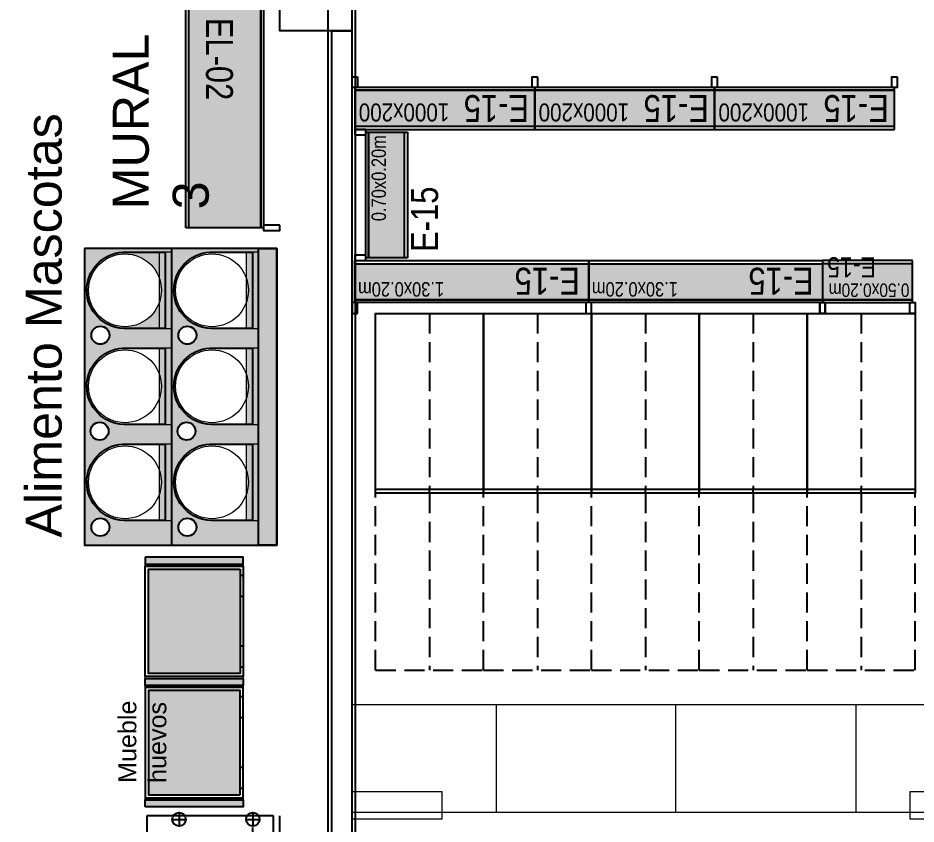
# Model space of a CAD drawing. Header units: millimetres. Extents: x 2698011 to 2856548, y 1019778 to 1210064.
# Drawn here: x 2808177 to 2813171, y 1133215 to 1137698 of the extents above; entities that cross this region are included whole.
import ezdxf
from ezdxf.enums import TextEntityAlignment as Align

# ---------------------------------------------------------------- set-up
doc = ezdxf.new("R2010")
doc.units = ezdxf.units.MM
for name, pattern in [('CONTINUA', [0]), ('P-OCULTA', [0.4, 0.28, -0.12]), ('TRATTEGGIATA', [0.75, 0.5, -0.25]), ('TRATTEGGIATA2', [0.375, 0.25, -0.125])]:
    doc.linetypes.add(name, pattern=pattern)
for name, color, linetype in [('.REVOQUE', 9, 'Continuous'), ('_ 04 (0.13)', 9, 'Continuous'), ('Arq. Pilares', 9, 'CONTINUA'), ('Bloques borde', 9, 'Continuous'), ('COSTAN-CAM-LATERALES', 5, 'Continuous'), ('Mampostería', 9, 'Continuous'), ('PLANTA GRIS', 9, 'Continuous'), ('TEXTO', 9, 'Continuous'), ('Y- TEXTOS', 9, 'Continuous'), ('y-MACOTAS', 9, 'Continuous'), ('ZZZZZZZZDESAGUE MAQUINA', 9, 'Continuous'), ('ZZZZZZZZDESAGUE PISO', 9, 'TRATTEGGIATA'), ('ZZZZZZZZGABINETE', 9, 'Continuous'), ('ZZZZZZZZPATAS', 9, 'Continuous'), ('ZZZZZZZZQUADRO_ELETTRICO', 9, 'Continuous'), ('ZZZZZZZZTESTI20', 9, 'Continuous'), ('¤ p-4-eq metalico', 9, 'Continuous')]:
    doc.layers.add(name, color=color, linetype=linetype)
for name, color, linetype, lineweight in [('_ 252', 9, 'Continuous', 5), ('_ 253', 9, 'Continuous', 0), ('_ textos', 9, 'Continuous', 5), ('P E11', 9, 'Continuous', 0), ('Y_ Frutas y Verduras', 9, 'Continuous', 5), ('Y_ PERFILES', 9, 'Continuous', 0)]:
    doc.layers.add(name, color=color, linetype=linetype, lineweight=lineweight)
doc.styles.add('arial', font='arial.ttf')
doc.styles.add('ARIAL NARROW', font='ARIALN.TTF')
doc.styles.get("Standard").update_dxf_attribs({"font": 'arial.ttf'})
doc.styles.add('TESTI15', font='romans.shx', dxfattribs={"width": 0.9, "height": 1.5})

# ---------------------------------------------------------------- blocks, each defined once
blk = doc.blocks.new('bl.cajonera')
at = {"layer": '¤ p-4-eq metalico', "color": 8, "linetype": 'P-OCULTA', "ltscale": 0.4}
for p, q in [((0.3000000000006366, -2.273736754432321e-13), (0.3000000000006366, -0.9800000000007003)), ((-4.547473508864641e-13, -1.984335161310355), (-4.547473508864641e-13, -1.000000000000455)), ((0.3000000000001819, -1.000000000000682), (0.3000000000001819, -1.984335161311947)), ((0.6000000000008185, -1.984335161312174), (0.6000000000008185, -1.000000000000455)), ((-4.547473508864641e-13, -1.984335161310355), (0.6000000000008185, -1.984335161312174))]:
    blk.add_line(p, q, dxfattribs=at)
at = {"layer": '¤ p-4-eq metalico'}
for p, q in [((0.6000000000008185, -0.9800000000004729), (0, -0.9800000000004729)), ((0.3000000000006366, -1.000000000000455), (0.3000000000006366, -0.9800000000004729))]:
    blk.add_line(p, q, dxfattribs=at)
blk.add_lwpolyline([(0.6000000000008185, -1.000000000000455), (0, -1.000000000000455), (0, 0), (0.6000000000008185, 0)], close=True, dxfattribs=at)
blk = doc.blocks.new('MM1300x200-60 m')
blk.add_hatch(color=256).paths.add_polyline_path([(1315, 274.8283509470348), (15.00000000000004, 274.8283509470348), (14.99999999999989, 74.82835094703475), (1315, 74.82835094703478)])
at = {"layer": 'Bloques borde'}
for p, q in [((1315, 293), (14.99999999999989, 293)), ((15.00000000000011, 293), (15, 74.82835094703478)), ((1315, 274.8283509470348), (15.00000000000011, 274.8283509470348)), ((1315, 74.82835094703478), (1315, 293)), ((15, 74.82835094703478), (1315, 74.82835094703478))]:
    blk.add_line(p, q, dxfattribs=at)
for points in [[(0, 0), (0, 60), (30, 60), (30, 0)], [(15, 74.82835094703478), (15, 60), (1315, 60), (1315, 74.82835094703478)], [(1300, 0), (1300, 60), (1330, 60), (1330, 0)]]:
    blk.add_lwpolyline(points, close=True, dxfattribs=at)
at = {"layer": '_ textos', "style": 'ARIAL NARROW'}
blk.add_attdef('S-01', (63.96304760031671, 105.2285114294418), '', height=150, dxfattribs=at)
blk.add_attdef('1.30X0.20M', text='', height=80, dxfattribs=at).set_placement((1297.615773514954, 134.4631834512394), align=Align.MIDDLE_RIGHT)
blk = doc.blocks.new('MM500x200-60')
blk.add_hatch(color=256).paths.add_polyline_path([(515, 274.828350947033), (15, 274.8283509470348), (15, 74.82835094703483), (515, 74.82835094703299)])
at = {"layer": 'Bloques borde'}
for p, q in [((15, 293), (15, 74.82835094703478)), ((515, 292.9999999999982), (15, 293)), ((515, 274.828350947033), (15, 274.8283509470348)), ((515, 74.82835094703296), (515, 292.9999999999982)), ((15, 74.82835094703478), (515, 74.82835094703296))]:
    blk.add_line(p, q, dxfattribs=at)
for points in [[(0, 0), (0, 60), (30, 60), (30, -1.818989403545856e-12)], [(15, 74.82835094703478), (15, 60), (515, 59.99999999999818), (515, 74.82835094703296)], [(500, -1.818989403545856e-12), (500, 59.99999999999818), (530, 59.99999999999818), (530, -1.818989403545856e-12)]]:
    blk.add_lwpolyline(points, close=True, dxfattribs=at)
at = {"layer": '_ textos', "style": 'ARIAL NARROW'}
for tag, height, p in [('S-01', 112.5, (176.484939875251, 255.7796902065799)), ('0.50X0.20M', 75, (273.9676049980491, 128.5257100105398))]:
    blk.add_attdef(tag, text='', height=height, dxfattribs=at).set_placement(p, align=Align.MIDDLE_CENTER)
blk = doc.blocks.new('MM1000x200-60')
blk.add_hatch(color=256).paths.add_polyline_path([(1015.000000267901, 274.8283510586771), (15.0000000030559, 274.8283510586771), (15.0000000030559, 74.82835096991039), (1015.000000267901, 74.82835096991039)])
at = {"layer": 'Bloques borde'}
for p, q in [((1015.000000267901, 293.0000001138251), (15.0000000030559, 293.0000001138251)), ((15.0000000030559, 293.0000001138251), (15.0000000030559, 74.82835096991039)), ((1015.000000267901, 274.8283510586771), (15.0000000030559, 274.8283510586771)), ((1015.000000267901, 74.82835096991039), (1015.000000267901, 293.0000001138251)), ((15.0000000030559, 74.82835096991039), (1015.000000267901, 74.82835096991039))]:
    blk.add_line(p, q, dxfattribs=at)
for points in [[(0, 0), (0, 60.00000001833541), (30.0000000061118, 60.00000001833541), (30.0000000061118, 0)], [(15.0000000030559, 74.82835096991039), (15.0000000030559, 60.00000001833541), (1015.000000267901, 60.00000001833541), (1015.000000267901, 74.82835096991039)], [(1000.000000264845, 0), (1000.000000264845, 60.00000001833541), (1030.000000270957, 60.00000001833541), (1030.000000270957, 0)]]:
    blk.add_lwpolyline(points, close=True, dxfattribs=at)
at = {"layer": 'Y- TEXTOS', "style": 'ARIAL NARROW'}
blk.add_attdef('S-01', (75, 329.8824511931389), '', height=150, dxfattribs=at)
blk.add_attdef('1000X200', text='', height=100, dxfattribs=at).set_placement((1000.000000267901, 94.82835096991039), align=Align.RIGHT)
blk = doc.blocks.new('MM700x200-60 m')
blk.add_hatch(color=256).paths.add_polyline_path([(715, 274.828350947033), (15, 274.8283509470348), (15, 74.82835094703483), (715, 74.82835094703302)])
at = {"layer": 'Bloques borde'}
for p, q in [((15, 293), (15, 74.82835094703478)), ((715, 292.9999999999982), (15, 293)), ((715, 274.828350947033), (15, 274.8283509470348)), ((715, 74.82835094703296), (715, 292.9999999999982)), ((15, 74.82835094703478), (715, 74.82835094703296))]:
    blk.add_line(p, q, dxfattribs=at)
for points in [[(0, 0), (0, 60), (30, 60), (30, -1.818989403545856e-12)], [(15, 74.82835094703478), (15, 60), (715, 59.99999999999818), (715, 74.82835094703296)], [(700, -1.818989403545856e-12), (700, 59.99999999999818), (730, 59.99999999999818), (730, -1.818989403545856e-12)]]:
    blk.add_lwpolyline(points, close=True, dxfattribs=at)
at = {"layer": '_ textos', "style": 'ARIAL NARROW'}
blk.add_attdef('S-01', text='', height=150, dxfattribs=at).set_placement((230.3132531670013, 387.4121029194097), align=Align.MIDDLE_CENTER)
blk.add_attdef('0.70X0.20M', text='', height=80, dxfattribs=at).set_placement((698.4689628433617, 133.5948727138841), align=Align.MIDDLE_RIGHT)
blk = doc.blocks.new('ZZLI_TL1_C_375')
at = {"layer": 'ZZZZZZZZDESAGUE MAQUINA'}
for p, q in [((115, -540), (115, -640)), ((3635, -540), (3635, -640)), ((165, -590), (65, -590)), ((3585, -590), (3685, -590))]:
    blk.add_line(p, q, dxfattribs=at)
at = {"layer": 'ZZZZZZZZDESAGUE PISO'}
for p, q in [((1874.999999999825, -600), (1874.999999999825, -700)), ((1924.999999999825, -650), (1824.999999999825, -650))]:
    blk.add_line(p, q, dxfattribs=at)
at = {"layer": 'ZZZZZZZZGABINETE'}
for p, q in [((3750, 0), (0, 0)), ((0, -705.0000000000583), (0, 0)), ((3750, -705.0000000000583), (3750, 0)), ((0, -705.0000000000583), (3750, -705.0000000000583))]:
    blk.add_line(p, q, dxfattribs=at)
at = {"layer": 'ZZZZZZZZGABINETE', "linetype": 'ByBlock'}
blk.add_line((5.82077e-11, -740.0000000001163), (3750, -740.0000000000583), dxfattribs=at)
at = {"layer": 'ZZZZZZZZPATAS'}
for p, q in [((20, -142.3547046103049), (20, -217.6452953898115)), ((1270, -142.3547046103049), (1270, -217.6452953898115)), ((2520, -142.3547046102467), (2520, -217.6452953897533)), ((3730, -142.3547046103049), (3730, -217.6452953898115)), ((-17.6452953897533, -180.0000000000581), (57.64529538975329, -180.0000000000581)), ((1232.354704610246, -180.0000000000581), (1307.645295389753, -180.0000000000581)), ((2482.354704610247, -180), (2557.645295389753, -180)), ((3767.645295389753, -180.0000000000581), (3692.354704610247, -180.0000000000581)), ((-17.6452953897533, -590), (57.64529538975329, -590)), ((20, -552.3547046102467), (20, -627.6452953897533)), ((1232.354704610246, -590), (1307.645295389753, -590)), ((1270, -552.3547046102467), (1270, -627.6452953897533)), ((2482.354704610247, -589.9999999999418), (2557.645295389753, -589.9999999999418)), ((2520, -552.3547046101883), (2520, -627.6452953896948)), ((3767.645295389753, -590), (3692.354704610247, -590)), ((3730, -552.3547046102467), (3730, -627.6452953897533))]:
    blk.add_line(p, q, dxfattribs=at)
for centre in [(20, -180.0000000000581), (1270, -180.0000000000581), (2520, -180), (3730, -180.0000000000581), (20, -590), (1270, -590), (2520, -589.9999999999418), (3730, -590)]:
    blk.add_circle(centre, 37.6452953897533, dxfattribs=at)
at = {"layer": 'ZZZZZZZZQUADRO_ELETTRICO', "linetype": 'TRATTEGGIATA2'}
for p, q in [((3200, -299.9999999999418), (3630, -299.9999999999418)), ((3200, -299.9999999999418), (3630, -469.9999999999418)), ((3630, -299.9999999999418), (3200, -470.0000000001746)), ((3200, -299.9999999999418), (3200, -470.0000000001746)), ((3630, -469.9999999999418), (3630, -299.9999999999418)), ((3200, -470.0000000001746), (3630, -469.9999999999418))]:
    blk.add_line(p, q, dxfattribs=at)
at = {"layer": 'ZZZZZZZZTESTI20', "style": 'TESTI15', "width": 0.9}
blk.add_text('COMPACT 3750', height=157.0967883053427, dxfattribs=at).set_placement((1843.281442672014, -178.646652578318), align=Align.MIDDLE)
blk = doc.blocks.new('granel 6 tachos')
h = blk.add_hatch(color=256)
h.dxf.hatch_style = 1
h.paths.add_polyline_path([(1226.24533472894, 1584.517598239407, -1), (1226.14533472894, 1584.517598239407, -1)], flags=0)
h.paths.add_polyline_path([(1225.711446075674, 1584.522500059532, -1), (1225.611446075674, 1584.522500059532, -1)], flags=0)
h.paths.add_polyline_path([(1226.15810479607, 1584.434709556506), (1226.15810479607, 1584.364709556506), (1226.158089963527, 1584.168564007818, -0.9535795296984496), (1225.733119274871, 1584.163632470995), (1225.733119274871, 1584.399679839808), (1225.733119274871, 1584.434679839808)], flags=0)
h.paths.add_polyline_path([(1226.148104442328, 1584.17522529087, -1), (1225.743104442327, 1584.17522529087, -1)], flags=0)
h.paths.add_polyline_path([(1226.267007928137, 1584.434679839808), (1226.691993449336, 1584.434709556506), (1226.691993449336, 1584.364709556506), (1226.691978616792, 1584.168564007818, -0.9535795296984496), (1226.267007928137, 1584.163632470995), (1226.267007928137, 1584.399679839808)], flags=0)
h.paths.add_polyline_path([(1225.624216142805, 1584.434709556506), (1225.624216142805, 1584.364709556506), (1225.624201310261, 1584.168564007818, -0.9535795296984512), (1225.199230621605, 1584.163632470995), (1225.199230621605, 1584.399679839808), (1225.199230621605, 1584.434679839808)], flags=0)
h.paths.add_polyline_path([(1226.681993095593, 1584.17522529087, -1), (1226.276993095593, 1584.17522529087, -1)], flags=0)
h.paths.add_polyline_path([(1225.614215789062, 1584.17522529087, -1), (1225.209215789062, 1584.17522529087, -1)], flags=0)
h.paths.add_polyline_path([(1226.779223382205, 1584.522500059532, -1), (1226.679223382205, 1584.522500059532, -1)], flags=0)
h.paths.add_polyline_path([(1226.24533472894, 1584.034065019602, -1), (1226.14533472894, 1584.034065019602, -1)], flags=0)
h.paths.add_polyline_path([(1225.711446075674, 1584.038966839727, -1), (1225.611446075674, 1584.038966839727, -1)], flags=0)
h.paths.add_polyline_path([(1226.779223382205, 1584.038966839727, -1), (1226.679223382205, 1584.038966839727, -1)], flags=0)
h.paths.add_polyline_path([(1225.733119274871, 1584.883679839808), (1225.733119274871, 1584.918694698157), (1225.624216142805, 1584.918694698157), (1225.624216142805, 1584.848709556506), (1225.624201310261, 1584.652564007818, -0.9535795296982988), (1225.199230621605, 1584.647632470995), (1225.199230621605, 1584.883679839808), (1225.199230621605, 1584.918694698157), (1225.179223382205, 1584.918694698157), (1225.179223382205, 1583.950694698157), (1226.829223382205, 1583.950694698157), (1226.829223382205, 1584.918694698157), (1226.691993449336, 1584.918694698157), (1226.691993449336, 1584.848709556506), (1226.691978616792, 1584.652564007818, -0.9535795296982972), (1226.267007928137, 1584.647632470995), (1226.267007928137, 1584.883679839808), (1226.267007928137, 1584.918694698157), (1226.15810479607, 1584.918694698157), (1226.15810479607, 1584.848709556506), (1226.158089963527, 1584.652564007818, -0.9535795296982988), (1225.733119274871, 1584.647632470995)], flags=16)
h.paths.add_polyline_path([(1226.829223382205, 1584.434694698157), (1226.691993449336, 1584.434694698157), (1226.691993449336, 1584.364709556506), (1226.691978616792, 1584.168564007818, -0.9535795296982972), (1226.267007928137, 1584.163632470995), (1226.267007928137, 1584.399679839808), (1226.267007928137, 1584.434694698157), (1226.15810479607, 1584.434694698157), (1226.15810479607, 1584.364709556506), (1226.158089963527, 1584.168564007818, -0.9535795296982988), (1225.733119274871, 1584.163632470995), (1225.733119274871, 1584.399679839808), (1225.733119274871, 1584.434694698157), (1225.624216142805, 1584.434694698157), (1225.624216142805, 1584.364709556506), (1225.624201310261, 1584.168564007818, -0.9535795296982988), (1225.199230621605, 1584.163632470995), (1225.199230621605, 1584.399679839808), (1225.199230621605, 1584.434694698157), (1225.179223382205, 1584.434694698157), (1225.179223382205, 1583.950694698157), (1226.829223382205, 1583.950694698157)], flags=0)
edge = h.paths.add_edge_path()
edge.add_line((1225.340235107079, 1584.848689699409), (1225.483169974119, 1584.84869969399))
edge.add_arc((1225.411715789062, 1584.659225290869), 0.2025000000001, 69.33764379789082, 110.6703689050679)
edge = h.paths.add_edge_path()
edge.add_line((1225.624216142805, 1584.918709556506), (1225.624216142805, 1584.848709556506))
edge.add_line((1225.624216142805, 1584.848709556506), (1225.624201310261, 1584.652564007818))
edge.add_arc((1225.411598717783, 1584.660201991873), 0.212739749762527, 183.3872380355429, 357.94247044465334, ccw=False)
edge.add_line((1225.199230621605, 1584.647632470995), (1225.199230621605, 1584.918679839808))
edge.add_line((1225.199230621605, 1584.918679839808), (1225.624216142805, 1584.918709556506))
edge = h.paths.add_edge_path()
edge.add_arc((1225.411715789062, 1584.659225290869), 0.2025, 110.6703689050452, 429.3376437978266)
edge.add_line((1225.483169974119, 1584.84869969399), (1225.340235107079, 1584.848689699409))
edge = h.paths.add_edge_path()
edge.add_arc((1225.411715789062, 1584.659225290869), 0.2025, 110.6703689050452, 429.3376437978266)
edge.add_line((1225.483169974119, 1584.84869969399), (1225.340235107079, 1584.848689699409))
edge = h.paths.add_edge_path()
edge.add_arc((1225.945604442328, 1584.659225290869), 0.2024999999999864, 110.6703689050679, 429.3376437978307)
edge.add_line((1226.017058627384, 1584.84869969399), (1225.874123760344, 1584.848689699409))
edge = h.paths.add_edge_path()
edge.add_line((1225.874123760344, 1584.848689699409), (1226.017058627384, 1584.84869969399))
edge.add_arc((1225.945604442328, 1584.659225290869), 0.2025000000001, 69.33764379789082, 110.6703689050679)
edge = h.paths.add_edge_path()
edge.add_line((1226.15810479607, 1584.918709556506), (1226.15810479607, 1584.848709556506))
edge.add_line((1226.15810479607, 1584.848709556506), (1226.158089963527, 1584.652564007818))
edge.add_arc((1225.945487371048, 1584.660201991873), 0.212739749762527, 183.3872380355429, 357.94247044465334, ccw=False)
edge.add_line((1225.733119274871, 1584.647632470995), (1225.733119274871, 1584.918679839808))
edge.add_line((1225.733119274871, 1584.918679839808), (1226.15810479607, 1584.918709556506))
edge = h.paths.add_edge_path()
edge.add_arc((1225.945604442328, 1584.659225290869), 0.2024999999999864, 110.6703689050679, 429.3376437978307)
edge.add_line((1226.017058627384, 1584.84869969399), (1225.874123760344, 1584.848689699409))
h.paths.add_polyline_path([(1226.829223382205, 1585.020694698157), (1225.179223382205, 1585.020694698157), (1225.179223382205, 1583.950694698157), (1226.829223382205, 1583.950694698157)])
edge = h.paths.add_edge_path()
edge.add_arc((1226.479493095593, 1584.659225290869), 0.2025, 110.6703689050077, 429.3376437978307)
edge.add_line((1226.55094728065, 1584.84869969399), (1226.40801241361, 1584.848689699409))
edge = h.paths.add_edge_path()
edge.add_line((1226.40801241361, 1584.848689699409), (1226.55094728065, 1584.84869969399))
edge.add_arc((1226.479493095593, 1584.659225290869), 0.2025000000001, 69.33764379789082, 110.6703689050679)
edge = h.paths.add_edge_path()
edge.add_line((1226.267007928137, 1584.918679839808), (1226.691993449336, 1584.918709556506))
edge.add_line((1226.691993449336, 1584.918709556506), (1226.691993449336, 1584.848709556506))
edge.add_line((1226.691993449336, 1584.848709556506), (1226.691978616792, 1584.652564007818))
edge.add_arc((1226.479376024314, 1584.660201991872), 0.212739749762527, 183.3872380355429, 357.94247044465334, ccw=False)
edge.add_line((1226.267007928137, 1584.647632470995), (1226.267007928137, 1584.918679839808))
edge = h.paths.add_edge_path()
edge.add_arc((1226.479493095593, 1584.659225290869), 0.2025, 110.6703689050077, 429.3376437978307)
edge.add_line((1226.55094728065, 1584.84869969399), (1226.40801241361, 1584.848689699409))
h = blk.add_hatch(color=256)
h.dxf.hatch_style = 1
h.paths.add_polyline_path([(1226.267007928137, 1584.399679839808), (1226.267007928137, 1584.434694698157), (1226.15810479607, 1584.434694698157), (1226.15810479607, 1584.364709556506), (1226.158089963527, 1584.168564007818, -0.9535795296984496), (1225.733119274871, 1584.163632470995), (1225.733119274871, 1584.399679839808), (1225.733119274871, 1584.434694698157), (1225.624216142805, 1584.434694698157), (1225.624216142805, 1584.364709556506), (1225.624201310261, 1584.168564007818, -0.9535795296984512), (1225.199230621605, 1584.163632470995), (1225.199230621605, 1584.399679839808), (1225.199230621605, 1584.434694698157), (1225.179223382205, 1584.434694698157), (1225.179223382205, 1583.950694698157), (1226.829223382205, 1583.950694698157), (1226.829223382205, 1584.434694698157), (1226.691993449336, 1584.434694698157), (1226.691993449336, 1584.364709556506), (1226.691978616792, 1584.168564007818, -0.9535795296984496), (1226.267007928137, 1584.163632470995)], flags=16)
h.paths.add_polyline_path([(1226.24533472894, 1584.034065019602, -1), (1226.14533472894, 1584.034065019602, -1)], flags=0)
h.paths.add_polyline_path([(1225.711446075674, 1584.038966839727, -1), (1225.611446075674, 1584.038966839727, -1)], flags=0)
h.paths.add_polyline_path([(1226.779223382205, 1584.038966839727, -1), (1226.679223382205, 1584.038966839727, -1)], flags=0)
h.paths.add_polyline_path([(1225.711446075674, 1584.522500059532, -1), (1225.611446075674, 1584.522500059532, -1)], flags=16)
h.paths.add_polyline_path([(1225.614215789062, 1584.17522529087, -1), (1225.209215789062, 1584.17522529087, -1)], flags=16)
h.paths.add_polyline_path([(1226.24533472894, 1584.517598239407, -1), (1226.14533472894, 1584.517598239407, -1)], flags=16)
h.paths.add_polyline_path([(1226.779223382205, 1584.522500059532, -1), (1226.679223382205, 1584.522500059532, -1)], flags=16)
edge = h.paths.add_edge_path()
edge.add_line((1226.40801241361, 1584.364689699409), (1226.55094728065, 1584.36469969399))
edge.add_arc((1226.479493095593, 1584.17522529087), 0.2025000000001, 69.33764379789082, 110.6703689050679)
edge = h.paths.add_edge_path()
edge.add_line((1226.267007928137, 1584.434679839808), (1226.691993449336, 1584.434709556506))
edge.add_line((1226.691993449336, 1584.434709556506), (1226.691993449336, 1584.364709556506))
edge.add_line((1226.691993449336, 1584.364709556506), (1226.691978616792, 1584.168564007818))
edge.add_arc((1226.479376024314, 1584.176201991873), 0.212739749762527, 183.3872380355429, 357.94247044465334, ccw=False)
edge.add_line((1226.267007928137, 1584.163632470995), (1226.267007928137, 1584.434679839808))
edge = h.paths.add_edge_path()
edge.add_arc((1226.479493095593, 1584.175225290869), 0.2025, 110.6703689049851, 429.3376437978533)
edge.add_line((1226.55094728065, 1584.36469969399), (1226.40801241361, 1584.364689699409))
edge = h.paths.add_edge_path()
edge.add_arc((1226.479493095593, 1584.175225290869), 0.2025, 110.6703689049851, 429.3376437978533)
edge.add_line((1226.55094728065, 1584.36469969399), (1226.40801241361, 1584.364689699409))
edge = h.paths.add_edge_path()
edge.add_line((1225.733119274871, 1584.647632470995), (1225.733119274871, 1584.918694698157))
edge.add_line((1225.733119274871, 1584.918694698157), (1225.624216142805, 1584.918694698157))
edge.add_line((1225.624216142805, 1584.918694698157), (1225.624216142805, 1584.848709556506))
edge.add_line((1225.624216142805, 1584.848709556506), (1225.624201310261, 1584.652564007818))
edge.add_arc((1225.411598717783, 1584.660201991873), 0.2127397497625286, 183.3872380355429, 357.94247044465334, ccw=False)
edge.add_line((1225.199230621605, 1584.647632470995), (1225.199230621605, 1584.918694698157))
edge.add_line((1225.199230621605, 1584.918694698157), (1225.179223382205, 1584.918694698157))
edge.add_line((1225.179223382205, 1584.918694698157), (1225.179223382205, 1583.950694698157))
edge.add_line((1225.179223382205, 1583.950694698157), (1226.829223382205, 1583.950694698157))
edge.add_line((1226.829223382205, 1583.950694698157), (1226.829223382205, 1584.918694698157))
edge.add_line((1226.829223382205, 1584.918694698157), (1226.691993449336, 1584.918694698157))
edge.add_line((1226.691993449336, 1584.918694698157), (1226.691993449336, 1584.848709556506))
edge.add_line((1226.691993449336, 1584.848709556506), (1226.691978616792, 1584.652564007818))
edge.add_arc((1226.479376024314, 1584.660201991872), 0.2127397497625286, 183.3872380355429, 357.94247044465334, ccw=False)
edge.add_line((1226.267007928137, 1584.647632470995), (1226.267007928137, 1584.918694698157))
edge.add_line((1226.267007928137, 1584.918694698157), (1226.15810479607, 1584.918694698157))
edge.add_line((1226.15810479607, 1584.918694698157), (1226.15810479607, 1584.848709556506))
edge.add_line((1226.15810479607, 1584.848709556506), (1226.158089963527, 1584.652564007818))
edge.add_arc((1225.945487371048, 1584.660201991873), 0.2127397497625286, 183.3872380355429, 357.94247044465334, ccw=False)
edge = h.paths.add_edge_path()
edge.add_arc((1225.945604442327, 1584.175225290869), 0.2025, 110.6703689049851, 429.3376437978533)
edge.add_line((1226.017058627384, 1584.36469969399), (1225.874123760344, 1584.364689699409))
edge = h.paths.add_edge_path()
edge.add_line((1225.874123760344, 1584.364689699409), (1226.017058627384, 1584.36469969399))
edge.add_arc((1225.945604442328, 1584.17522529087), 0.2025000000001, 69.33764379789082, 110.6703689050679)
edge = h.paths.add_edge_path()
edge.add_line((1225.733119274871, 1584.434679839808), (1226.15810479607, 1584.434709556506))
edge.add_line((1226.15810479607, 1584.434709556506), (1226.15810479607, 1584.364709556506))
edge.add_line((1226.15810479607, 1584.364709556506), (1226.158089963527, 1584.168564007818))
edge.add_arc((1225.945487371048, 1584.176201991873), 0.212739749762527, 183.3872380355429, 357.94247044465334, ccw=False)
edge.add_line((1225.733119274871, 1584.163632470995), (1225.733119274871, 1584.434679839808))
edge = h.paths.add_edge_path()
edge.add_arc((1225.945604442327, 1584.175225290869), 0.2025, 110.6703689049851, 429.3376437978533)
edge.add_line((1226.017058627384, 1584.36469969399), (1225.874123760344, 1584.364689699409))
h = blk.add_hatch(color=256)
h.dxf.hatch_style = 1
h.paths.add_polyline_path([(1225.733119274871, 1584.163632470995), (1225.733119274871, 1584.399679839808), (1225.733119274871, 1584.434694698157), (1225.624216142805, 1584.434694698157), (1225.624216142805, 1584.364709556506), (1225.624201310261, 1584.168564007818, -0.9535795296984496), (1225.199230621605, 1584.163632470995), (1225.199230621605, 1584.399679839808), (1225.199230621605, 1584.434694698157), (1225.179223382205, 1584.434694698157), (1225.179223382205, 1583.950694698157), (1226.829223382205, 1583.950694698157), (1226.829223382205, 1584.434694698157), (1226.691993449336, 1584.434694698157), (1226.691993449336, 1584.364709556506), (1226.691978616792, 1584.168564007818, -0.9535795296984512), (1226.267007928137, 1584.163632470995), (1226.267007928137, 1584.399679839808), (1226.267007928137, 1584.434694698157), (1226.15810479607, 1584.434694698157), (1226.15810479607, 1584.364709556506), (1226.158089963527, 1584.168564007818, -0.9535795296984496)])
h.paths.add_polyline_path([(1225.711446075674, 1584.038966839727, -1), (1225.611446075674, 1584.038966839727, -1)], flags=16)
h.paths.add_polyline_path([(1226.24533472894, 1584.034065019602, -1), (1226.14533472894, 1584.034065019602, -1)], flags=16)
h.paths.add_polyline_path([(1226.779223382205, 1584.038966839727, -1), (1226.679223382205, 1584.038966839727, -1)], flags=16)
at = {"layer": '_ 252'}
h = blk.add_hatch(color=256, dxfattribs=at)
h.dxf.hatch_style = 1
h.paths.add_polyline_path([(1225.411715789062, 1584.898694340112), (1225.209215789062, 1584.898679839808), (1225.199230621605, 1584.898679839808), (1225.199230621605, 1584.918679839808), (1225.411715789062, 1584.918679839808)])
edge = h.paths.add_edge_path()
edge.add_line((1225.327661323371, 1584.8486888202), (1225.199232719326, 1584.848679839955))
edge.add_line((1225.199232719326, 1584.848679839955), (1225.199230621605, 1584.898679839808))
edge.add_line((1225.199230621605, 1584.898679839808), (1225.411715789062, 1584.89866525673))
edge.add_line((1225.411715789062, 1584.89866525673), (1225.411715789062, 1584.896958680967))
edge.add_arc((1225.397817168128, 1584.823842141621), 0.0744258019091907, 79.2371332062042, 160.497684367917)
edge = h.paths.add_edge_path()
edge.add_line((1225.411717886783, 1584.848694697773), (1225.327661323371, 1584.8486888202))
edge.add_arc((1225.397817168128, 1584.823842141621), 0.0744258019093214, 79.2371332063762, 160.4976843679754, ccw=False)
edge.add_line((1225.411715789062, 1584.896958680967), (1225.411717886783, 1584.848694697773))
edge = h.paths.add_edge_path()
edge.add_line((1225.495748685146, 1584.848700573544), (1225.411717886783, 1584.848694697773))
edge.add_line((1225.411717886783, 1584.848694697773), (1225.411715789062, 1584.896958680967))
edge.add_arc((1225.425612123574, 1584.823863459615), 0.0744044319746079, 19.50033018058201, 100.76420270786463, ccw=False)
edge = h.paths.add_edge_path()
edge.add_line((1225.624216142805, 1584.848709556506), (1225.495748685146, 1584.848700573544))
edge.add_arc((1225.425612123575, 1584.823863459615), 0.0744044319741157, 19.50033018036882, 100.764202708446)
edge.add_line((1225.411715789062, 1584.896958680967), (1225.411715789062, 1584.89866525673))
edge.add_line((1225.411715789062, 1584.89866525673), (1225.614215787059, 1584.898651358946))
edge.add_line((1225.614215787059, 1584.898651358946), (1225.624216142805, 1584.898709556506))
edge.add_line((1225.624216142805, 1584.898709556506), (1225.624216142805, 1584.848709556506))
h.paths.add_polyline_path([(1225.624216142805, 1584.898709556506), (1225.411715789062, 1584.898694340112), (1225.411715789062, 1584.918679839808), (1225.624216142805, 1584.918679839808)])
h = blk.add_hatch(color=256, dxfattribs=at)
h.dxf.hatch_style = 1
h.paths.add_polyline_path([(1225.945604442328, 1584.898694340112), (1225.743104442327, 1584.898679839808), (1225.733119274871, 1584.898679839808), (1225.733119274871, 1584.918679839808), (1225.945604442328, 1584.918679839808)])
edge = h.paths.add_edge_path()
edge.add_line((1225.861549976637, 1584.8486888202), (1225.733121372592, 1584.848679839955))
edge.add_line((1225.733121372592, 1584.848679839955), (1225.733119274871, 1584.898679839808))
edge.add_line((1225.733119274871, 1584.898679839808), (1225.945604442328, 1584.89866525673))
edge.add_line((1225.945604442328, 1584.89866525673), (1225.945604442328, 1584.896958680967))
edge.add_arc((1225.931705821393, 1584.823842141621), 0.0744258019091907, 79.2371332062042, 160.497684367917)
edge = h.paths.add_edge_path()
edge.add_line((1225.945606540048, 1584.848694697773), (1225.861549976637, 1584.8486888202))
edge.add_arc((1225.931705821393, 1584.823842141621), 0.0744258019093214, 79.2371332063762, 160.4976843679754, ccw=False)
edge.add_line((1225.945604442328, 1584.896958680967), (1225.945606540048, 1584.848694697773))
edge = h.paths.add_edge_path()
edge.add_line((1226.029637338412, 1584.848700573544), (1225.945606540048, 1584.848694697773))
edge.add_line((1225.945606540048, 1584.848694697773), (1225.945604442328, 1584.896958680967))
edge.add_arc((1225.95950077684, 1584.823863459615), 0.0744044319746079, 19.50033018058201, 100.76420270786463, ccw=False)
edge = h.paths.add_edge_path()
edge.add_line((1226.15810479607, 1584.848709556506), (1226.029637338412, 1584.848700573544))
edge.add_arc((1225.959500776841, 1584.823863459615), 0.0744044319741157, 19.50033018036882, 100.764202708446)
edge.add_line((1225.945604442328, 1584.896958680967), (1225.945604442328, 1584.89866525673))
edge.add_line((1225.945604442328, 1584.89866525673), (1226.148104440325, 1584.898651358946))
edge.add_line((1226.148104440325, 1584.898651358946), (1226.15810479607, 1584.898709556506))
edge.add_line((1226.15810479607, 1584.898709556506), (1226.15810479607, 1584.848709556506))
h.paths.add_polyline_path([(1226.15810479607, 1584.898709556506), (1225.945604442328, 1584.898694340112), (1225.945604442328, 1584.918679839808), (1226.15810479607, 1584.918679839808)])
h = blk.add_hatch(color=256, dxfattribs=at)
h.dxf.hatch_style = 1
h.paths.add_polyline_path([(1226.479493095593, 1584.898694340112), (1226.276993095593, 1584.898679839808), (1226.267007928137, 1584.898679839808), (1226.267007928137, 1584.918679839807), (1226.479493095593, 1584.918679839807)])
edge = h.paths.add_edge_path()
edge.add_line((1226.395438629902, 1584.848688820199), (1226.267010025857, 1584.848679839954))
edge.add_line((1226.267010025857, 1584.848679839954), (1226.267007928137, 1584.898679839808))
edge.add_line((1226.267007928137, 1584.898679839808), (1226.479493095593, 1584.89866525673))
edge.add_line((1226.479493095593, 1584.89866525673), (1226.479493095593, 1584.896958680967))
edge.add_arc((1226.465594474659, 1584.823842141621), 0.0744258019091907, 79.2371332062042, 160.497684367917)
edge = h.paths.add_edge_path()
edge.add_line((1226.479495193314, 1584.848694697772), (1226.395438629902, 1584.848688820199))
edge.add_arc((1226.465594474659, 1584.823842141621), 0.0744258019093214, 79.2371332063762, 160.4976843679754, ccw=False)
edge.add_line((1226.479493095593, 1584.896958680967), (1226.479495193314, 1584.848694697772))
edge = h.paths.add_edge_path()
edge.add_line((1226.563525991677, 1584.848700573544), (1226.479495193314, 1584.848694697772))
edge.add_line((1226.479495193314, 1584.848694697772), (1226.479493095593, 1584.896958680967))
edge.add_arc((1226.493389430105, 1584.823863459615), 0.0744044319746079, 19.50033018058201, 100.76420270786463, ccw=False)
edge = h.paths.add_edge_path()
edge.add_line((1226.691993449336, 1584.848709556506), (1226.563525991678, 1584.848700573544))
edge.add_arc((1226.493389430106, 1584.823863459615), 0.0744044319741157, 19.50033018036882, 100.764202708446)
edge.add_line((1226.479493095593, 1584.896958680967), (1226.479493095593, 1584.89866525673))
edge.add_line((1226.479493095593, 1584.89866525673), (1226.68199309359, 1584.898651358946))
edge.add_line((1226.68199309359, 1584.898651358946), (1226.691993449336, 1584.898709556506))
edge.add_line((1226.691993449336, 1584.898709556506), (1226.691993449336, 1584.848709556506))
h.paths.add_polyline_path([(1226.691993449336, 1584.898709556506), (1226.479493095593, 1584.898694340112), (1226.479493095593, 1584.918679839807), (1226.691993449336, 1584.918679839807)])
h = blk.add_hatch(color=256, dxfattribs=at)
h.dxf.hatch_style = 1
h.paths.add_polyline_path([(1225.411715789062, 1584.414694340112), (1225.209215789062, 1584.414679839808), (1225.199230621605, 1584.414679839808), (1225.199230621605, 1584.434679839808), (1225.411715789062, 1584.434679839808)])
edge = h.paths.add_edge_path()
edge.add_line((1225.327661323371, 1584.3646888202), (1225.199232719326, 1584.364679839955))
edge.add_line((1225.199232719326, 1584.364679839955), (1225.199230621605, 1584.414679839808))
edge.add_line((1225.199230621605, 1584.414679839808), (1225.411715789062, 1584.414665256731))
edge.add_line((1225.411715789062, 1584.414665256731), (1225.411715789062, 1584.412958680967))
edge.add_arc((1225.397817168128, 1584.339842141621), 0.0744258019091907, 79.2371332062042, 160.497684367917)
edge = h.paths.add_edge_path()
edge.add_line((1225.411717886783, 1584.364694697773), (1225.327661323371, 1584.3646888202))
edge.add_arc((1225.397817168128, 1584.339842141621), 0.0744258019093214, 79.2371332063762, 160.4976843679754, ccw=False)
edge.add_line((1225.411715789062, 1584.412958680967), (1225.411717886783, 1584.364694697773))
edge = h.paths.add_edge_path()
edge.add_line((1225.495748685146, 1584.364700573544), (1225.411717886783, 1584.364694697773))
edge.add_line((1225.411717886783, 1584.364694697773), (1225.411715789062, 1584.412958680967))
edge.add_arc((1225.425612123574, 1584.339863459615), 0.0744044319746079, 19.50033018058201, 100.76420270786463, ccw=False)
edge = h.paths.add_edge_path()
edge.add_line((1225.624216142805, 1584.364709556506), (1225.495748685146, 1584.364700573544))
edge.add_arc((1225.425612123575, 1584.339863459615), 0.0744044319741157, 19.50033018036882, 100.764202708446)
edge.add_line((1225.411715789062, 1584.412958680967), (1225.411715789062, 1584.414665256731))
edge.add_line((1225.411715789062, 1584.414665256731), (1225.614215787059, 1584.414651358946))
edge.add_line((1225.614215787059, 1584.414651358946), (1225.624216142805, 1584.414709556506))
edge.add_line((1225.624216142805, 1584.414709556506), (1225.624216142805, 1584.364709556506))
h.paths.add_polyline_path([(1225.624216142805, 1584.414709556506), (1225.411715789062, 1584.414694340112), (1225.411715789062, 1584.434679839808), (1225.624216142805, 1584.434679839808)])
h = blk.add_hatch(color=256, dxfattribs=at)
h.dxf.hatch_style = 1
h.paths.add_polyline_path([(1225.945604442328, 1584.414694340112), (1225.743104442327, 1584.414679839808), (1225.733119274871, 1584.414679839808), (1225.733119274871, 1584.434679839808), (1225.945604442328, 1584.434679839808)])
edge = h.paths.add_edge_path()
edge.add_line((1225.861549976637, 1584.3646888202), (1225.733121372592, 1584.364679839955))
edge.add_line((1225.733121372592, 1584.364679839955), (1225.733119274871, 1584.414679839808))
edge.add_line((1225.733119274871, 1584.414679839808), (1225.945604442328, 1584.414665256731))
edge.add_line((1225.945604442328, 1584.414665256731), (1225.945604442328, 1584.412958680967))
edge.add_arc((1225.931705821393, 1584.339842141621), 0.0744258019091907, 79.2371332062042, 160.497684367917)
edge = h.paths.add_edge_path()
edge.add_line((1225.945606540048, 1584.364694697773), (1225.861549976637, 1584.3646888202))
edge.add_arc((1225.931705821393, 1584.339842141621), 0.0744258019093214, 79.2371332063762, 160.4976843679754, ccw=False)
edge.add_line((1225.945604442328, 1584.412958680967), (1225.945606540048, 1584.364694697773))
edge = h.paths.add_edge_path()
edge.add_line((1226.029637338412, 1584.364700573544), (1225.945606540048, 1584.364694697773))
edge.add_line((1225.945606540048, 1584.364694697773), (1225.945604442328, 1584.412958680967))
edge.add_arc((1225.95950077684, 1584.339863459615), 0.0744044319746079, 19.50033018058201, 100.76420270786463, ccw=False)
edge = h.paths.add_edge_path()
edge.add_line((1226.15810479607, 1584.364709556506), (1226.029637338412, 1584.364700573544))
edge.add_arc((1225.959500776841, 1584.339863459615), 0.0744044319741157, 19.50033018036882, 100.764202708446)
edge.add_line((1225.945604442328, 1584.412958680967), (1225.945604442328, 1584.414665256731))
edge.add_line((1225.945604442328, 1584.414665256731), (1226.148104440325, 1584.414651358946))
edge.add_line((1226.148104440325, 1584.414651358946), (1226.15810479607, 1584.414709556506))
edge.add_line((1226.15810479607, 1584.414709556506), (1226.15810479607, 1584.364709556506))
h.paths.add_polyline_path([(1226.15810479607, 1584.414709556506), (1225.945604442328, 1584.414694340112), (1225.945604442328, 1584.434679839808), (1226.15810479607, 1584.434679839808)])
h = blk.add_hatch(color=256, dxfattribs=at)
h.dxf.hatch_style = 1
h.paths.add_polyline_path([(1226.479493095593, 1584.414694340112), (1226.276993095593, 1584.414679839808), (1226.267007928137, 1584.414679839808), (1226.267007928137, 1584.434679839808), (1226.479493095593, 1584.434679839808)])
edge = h.paths.add_edge_path()
edge.add_line((1226.395438629902, 1584.3646888202), (1226.267010025857, 1584.364679839955))
edge.add_line((1226.267010025857, 1584.364679839955), (1226.267007928137, 1584.414679839808))
edge.add_line((1226.267007928137, 1584.414679839808), (1226.479493095593, 1584.414665256731))
edge.add_line((1226.479493095593, 1584.414665256731), (1226.479493095593, 1584.412958680967))
edge.add_arc((1226.465594474659, 1584.339842141621), 0.0744258019091907, 79.2371332062042, 160.497684367917)
edge = h.paths.add_edge_path()
edge.add_line((1226.479495193314, 1584.364694697773), (1226.395438629902, 1584.3646888202))
edge.add_arc((1226.465594474659, 1584.339842141621), 0.0744258019093214, 79.2371332063762, 160.4976843679754, ccw=False)
edge.add_line((1226.479493095593, 1584.412958680967), (1226.479495193314, 1584.364694697773))
edge = h.paths.add_edge_path()
edge.add_line((1226.563525991677, 1584.364700573544), (1226.479495193314, 1584.364694697773))
edge.add_line((1226.479495193314, 1584.364694697773), (1226.479493095593, 1584.412958680967))
edge.add_arc((1226.493389430105, 1584.339863459615), 0.0744044319746079, 19.50033018058201, 100.76420270786463, ccw=False)
edge = h.paths.add_edge_path()
edge.add_line((1226.691993449336, 1584.364709556506), (1226.563525991678, 1584.364700573544))
edge.add_arc((1226.493389430106, 1584.339863459615), 0.0744044319741157, 19.50033018036882, 100.764202708446)
edge.add_line((1226.479493095593, 1584.412958680967), (1226.479493095593, 1584.414665256731))
edge.add_line((1226.479493095593, 1584.414665256731), (1226.68199309359, 1584.414651358946))
edge.add_line((1226.68199309359, 1584.414651358946), (1226.691993449336, 1584.414709556506))
edge.add_line((1226.691993449336, 1584.414709556506), (1226.691993449336, 1584.364709556506))
h.paths.add_polyline_path([(1226.691993449336, 1584.414709556506), (1226.479493095593, 1584.414694340112), (1226.479493095593, 1584.434679839808), (1226.691993449336, 1584.434679839808)])
for points in [[(1225.624216142805, 1584.918709556506), (1225.199230621605, 1584.918679839808), (1225.199230621605, 1584.848679839808), (1225.624216142805, 1584.848709556506)], [(1226.15810479607, 1584.918709556506), (1225.733119274871, 1584.918679839808), (1225.733119274871, 1584.848679839808), (1226.15810479607, 1584.848709556506)], [(1226.691993449336, 1584.918709556506), (1226.267007928137, 1584.918679839808), (1226.267007928137, 1584.848679839808), (1226.691993449336, 1584.848709556506)], [(1225.624216142805, 1584.434709556506), (1225.199230621605, 1584.434679839808), (1225.199230621605, 1584.364679839808), (1225.624216142805, 1584.364709556506)], [(1226.15810479607, 1584.434709556506), (1225.733119274871, 1584.434679839808), (1225.733119274871, 1584.364679839808), (1226.15810479607, 1584.364709556506)], [(1226.691993449336, 1584.434709556506), (1226.267007928137, 1584.434679839808), (1226.267007928137, 1584.364679839808), (1226.691993449336, 1584.364709556506)]]:
    blk.add_lwpolyline(points, close=True)
at = {"layer": '_ 04 (0.13)'}
blk.add_line((1225.179223382205, 1584.434694698157), (1226.829223382205, 1584.434694698157), dxfattribs=at)
for points in [[(1225.179223382205, 1583.950694698157), (1226.829223382205, 1583.950694698157), (1226.829223382205, 1585.020694698157), (1225.179223382205, 1585.020694698157)], [(1225.179223382205, 1584.918694698157), (1225.179223382205, 1585.020694698157), (1226.829223382205, 1585.020694698157), (1226.829223382205, 1584.918694698157)]]:
    blk.add_lwpolyline(points, close=True, dxfattribs=at)
for points in [[(1225.199230621605, 1584.883679839808), (1225.624216142805, 1584.883709556506), (1225.624201310261, 1584.652564007818, -0.9535795296984496), (1225.199230621605, 1584.647632470995), (1225.199230621605, 1584.883679839808), (1225.624216142805, 1584.883709556506)], [(1225.733119274871, 1584.883679839808), (1226.15810479607, 1584.883709556506), (1226.158089963527, 1584.652564007818, -0.9535795296984496), (1225.733119274871, 1584.647632470995), (1225.733119274871, 1584.883679839808), (1226.15810479607, 1584.883709556506)], [(1226.267007928137, 1584.883679839808), (1226.691993449336, 1584.883709556506), (1226.691978616792, 1584.652564007818, -0.9535795296984496), (1226.267007928137, 1584.647632470995), (1226.267007928137, 1584.883679839808), (1226.691993449336, 1584.883709556506)], [(1225.199230621605, 1584.399679839808), (1225.624216142805, 1584.399709556506), (1225.624201310261, 1584.168564007818, -0.9535795296984496), (1225.199230621605, 1584.163632470995), (1225.199230621605, 1584.399679839808), (1225.624216142805, 1584.399709556506)], [(1225.733119274871, 1584.399679839808), (1226.15810479607, 1584.399709556506), (1226.158089963527, 1584.168564007818, -0.9535795296984496), (1225.733119274871, 1584.163632470995), (1225.733119274871, 1584.399679839808), (1226.15810479607, 1584.399709556506)], [(1226.267007928137, 1584.399679839808), (1226.691993449336, 1584.399709556506), (1226.691978616792, 1584.168564007818, -0.9535795296984496), (1226.267007928137, 1584.163632470995), (1226.267007928137, 1584.399679839808), (1226.691993449336, 1584.399709556506)]]:
    blk.add_lwpolyline(points, format="xyb", dxfattribs=at)
for centre in [(1225.661446075674, 1584.522500059532), (1226.19533472894, 1584.517598239407), (1226.729223382205, 1584.522500059532), (1225.661446075674, 1584.038966839727), (1226.19533472894, 1584.034065019602), (1226.729223382205, 1584.038966839727)]:
    blk.add_circle(centre, 0.05, dxfattribs=at)
at = {"layer": '_ 252'}
for centre in [(1225.411715789062, 1584.659225290869), (1225.945604442328, 1584.659225290869), (1226.479493095593, 1584.659225290869), (1225.411715789062, 1584.17522529087), (1225.945604442328, 1584.17522529087), (1226.479493095593, 1584.17522529087)]:
    blk.add_circle(centre, 0.2025, dxfattribs=at)
blk = doc.blocks.new('MM1300x400-90 m')
blk.add_hatch(color=256).paths.add_polyline_path([(1315.000000267901, 504.8283510586771), (15.00000000305601, 504.8283510586771), (15.0000000030559, 104.8283509699104), (1315.000000267901, 104.8283509699104)])
at = {"layer": 'Bloques borde'}
for p, q in [((1315.000000267901, 523.0000001138251), (15.0000000030559, 523.0000001138251)), ((15.0000000030559, 523.0000001138251), (15.0000000030559, 104.8283509699104)), ((1315.000000267901, 504.8283510586771), (15.0000000030559, 504.8283510586771)), ((1315.000000267901, 104.8283509699104), (1315.000000267901, 523.0000001138251)), ((15.0000000030559, 104.8283509699104), (1315.000000267901, 104.8283509699104))]:
    blk.add_line(p, q, dxfattribs=at)
for points in [[(15.0000000030559, 104.8283509699104), (15.0000000030559, 90.00000001833541), (1315.000000267901, 90.00000001833541), (1315.000000267901, 104.8283509699104)], [(0, 0), (0, 90.00000001833541), (30.0000000061118, 90.00000001833541), (30.0000000061118, 0)], [(1300.000000264845, 0), (1300.000000264845, 90.00000001833541), (1330.000000270957, 90.00000001833541), (1330.000000270957, 0)]]:
    blk.add_lwpolyline(points, close=True, dxfattribs=at)
at = {"layer": '_ textos', "style": 'ARIAL NARROW'}
blk.add_attdef('S-01', (140.1039825433372, 262.2673255081054), '', height=150, dxfattribs=at)
blk.add_attdef('1.30X0.40M', text='', height=100, dxfattribs=at).set_placement((1297.392723253211, 171.2173482723611), align=Align.MIDDLE_RIGHT)
blk = doc.blocks.new('huevos')
at = {"layer": '_ 253', "transparency": 33554592}
h = blk.add_hatch(color=256, dxfattribs=at)
h.dxf.hatch_style = 1
h.paths.add_polyline_path([(2701.191278646467, 1017.502928168422), (2701.231278646468, 1017.502928168422), (2701.231278646466, 1018.048694778324), (2701.191278646466, 1018.048694778324)])
h = blk.add_hatch(color=256, dxfattribs=at)
h.dxf.hatch_style = 1
h.paths.add_polyline_path([(2701.906278646467, 1017.502928168424), (2701.866278646467, 1017.502928168424), (2701.866278646467, 1018.048694778326), (2701.906278646467, 1018.048694778326)])
h.paths.add_polyline_path([(2702.581278646466, 1017.502928168424), (2702.541278646466, 1017.502928168424), (2702.541278646466, 1018.048694778326), (2702.581278646466, 1018.048694778326)])
at = {"layer": 'Y_ Frutas y Verduras'}
h = blk.add_hatch(color=256, dxfattribs=at)
h.dxf.hatch_style = 1
h.paths.add_polyline_path([(2701.838278646466, 1018.030694778326), (2701.259278646466, 1018.030694778325), (2701.259278646467, 1017.520928168422), (2701.838278646466, 1017.520928168424)])
h.paths.add_polyline_path([(2702.513278646466, 1018.030694778326), (2701.934278646467, 1018.030694778326), (2701.934278646467, 1017.520928168424), (2702.513278646466, 1017.520928168424)])
blk.add_lwpolyline([(2701.191278646466, 1018.048694778324), (2702.581278646466, 1018.048694778324), (2702.581278646466, 1017.502928168424), (2701.191278646466, 1017.502928168424)], close=True)
at = {"layer": 'Bloques borde'}
for p, q in [((2701.294511153771, 1018.048694778325), (2701.294511153771, 1018.030694778325)), ((2701.410925895448, 1018.048694778325), (2701.410925895448, 1018.030694778325)), ((2701.686631397482, 1018.048694778326), (2701.686631397482, 1018.030694778326)), ((2701.803046139159, 1018.048694778326), (2701.803046139159, 1018.030694778326)), ((2701.969511153774, 1018.048694778326), (2701.969511153774, 1018.030694778326)), ((2702.08592589545, 1018.048694778326), (2702.08592589545, 1018.030694778326)), ((2702.361631397483, 1018.048694778326), (2702.361631397483, 1018.030694778326)), ((2702.478046139161, 1018.048694778326), (2702.478046139161, 1018.030694778326))]:
    blk.add_line(p, q, dxfattribs=at)
for points in [[(2701.191278646467, 1017.502928168422), (2701.231278646468, 1017.502928168422), (2701.231278646466, 1018.048694778324), (2701.191278646466, 1018.048694778324)], [(2701.241278646466, 1018.048694778324), (2701.856278646465, 1018.048694778326), (2701.856278646467, 1017.502928168424), (2701.241278646468, 1017.502928168422)], [(2701.259278646466, 1018.030694778325), (2701.838278646466, 1018.030694778326), (2701.838278646466, 1017.520928168424), (2701.259278646467, 1017.520928168422)], [(2701.906278646467, 1017.502928168424), (2701.866278646467, 1017.502928168424), (2701.866278646467, 1018.048694778326), (2701.906278646467, 1018.048694778326)], [(2702.531278646466, 1018.048694778326), (2701.916278646467, 1018.048694778326), (2701.916278646467, 1017.502928168424), (2702.531278646466, 1017.502928168424)], [(2702.513278646466, 1018.030694778326), (2701.934278646467, 1018.030694778326), (2701.934278646467, 1017.520928168424), (2702.513278646466, 1017.520928168424)], [(2702.581278646466, 1017.502928168424), (2702.541278646466, 1017.502928168424), (2702.541278646466, 1018.048694778326), (2702.581278646466, 1018.048694778326)]]:
    blk.add_lwpolyline(points, close=True, dxfattribs=at)

msp = doc.modelspace()

# ---------------------------------------------------------------- linework, layer by layer
at = {"layer": '.REVOQUE'}
for points in [[(2809903.028300466, 1138126.997639002), (2809903.006598982, 1140733.705168406), (2810053.006658677, 1140733.70502313), (2810053.00719381, 1140485.076563429), (2815516.046268021, 1140485.076563429), (2815516.107817417, 1131749.138058438), (2815366.107817417, 1131749.138058438), (2815366.04626802, 1140335.076563429), (2810053.007516662, 1140335.076563429), (2810053.048786629, 1121160.660962267), (2809903.048829052, 1121160.660963881)], [(2809903.084033699, 1131432.513904189), (2809903.028300466, 1137626.997639466)]]:
    msp.add_lwpolyline(points, dxfattribs=at)
at = {"layer": 'Arq. Pilares'}
msp.add_lwpolyline([(2810033.083601377, 1137626.997639466), (2809633.083601375, 1137626.997639466), (2809633.083601375, 1138126.997639466), (2810033.083601377, 1138126.997639466), (2810033.083601377, 1137626.997639466)], dxfattribs=at)
at = {"layer": 'COSTAN-CAM-LATERALES'}
msp.add_lwpolyline([(2809633.083601375, 1124738.030181458), (2809903.084033699, 1124738.030181458), (2809903.084033699, 1157710.660969842), (2770549.749424955, 1157710.660969842), (2770549.750390042, 1124660.695125464), (2776090.472796974, 1124660.678109066)], dxfattribs=at)
at = {"layer": 'Mampostería'}
msp.add_lwpolyline([(2809923.09022421, 1131432.513904781), (2809923.083643695, 1137626.997639466), (2810033.054783694, 1137626.997639466), (2810033.090181892, 1131432.513903597), (2809923.09022421, 1131432.513904781)], dxfattribs=at)
at = {"layer": 'Y_ PERFILES'}
msp.add_line((2811835.731243263, 1133279.574826896, 0.02250639391021324), (2811835.731243263, 1133879.574826897, 0.02250639391021324), dxfattribs=at)
at = {"layer": 'Y_ PERFILES', "elevation": 0.02250639391021324}
for points in [[(2810035.731243263, 1133879.574826897), (2813635.731243263, 1133879.574826897), (2813635.731243263, 1133279.574826896), (2810035.731243263, 1133279.574826896), (2810035.731243263, 1133879.574826897)], [(2810835.731243263, 1133879.574826897), (2810835.731243263, 1133279.574826896)], [(2812835.731243263, 1133879.574826897), (2812835.731243263, 1133279.574826896)], [(2810035.731243263, 1133244.574826896), (2810535.731243263, 1133244.574826896), (2810535.731243263, 1133394.574826897), (2810035.731243263, 1133394.574826897), (2810035.731243263, 1133244.574826896)], [(2813135.731243263, 1133244.574826896), (2813635.731243263, 1133244.574826896), (2813635.731243263, 1133394.574826897), (2813135.731243263, 1133394.574826897), (2813135.731243263, 1133244.574826896)]]:
    msp.add_lwpolyline(points, dxfattribs=at)

# ---------------------------------------------------------------- block references
at = {"layer": 'P E11'}
ref = msp.add_blockref('MM1000x200-60', (2811065.731910551, 1137371.488528849, 0.02249966709320328), dxfattribs=dict(at, rotation=180))
ref.add_attrib('S-01', 'E-15', (2811018.984524029, 1137269.29360256, 0.02249966709320328), dxfattribs={"layer": 'Y- TEXTOS', "color": 7, "height": 150, "rotation": 180, "style": 'ARIAL NARROW'})
ref.add_attrib('1000X200', '1000x200', dxfattribs={"layer": 'Y- TEXTOS', "color": 7, "height": 100, "rotation": 180, "style": 'ARIAL NARROW'}).set_placement((2810072.285108526, 1137222.918648093, 0.02249966709320328), align=Align.RIGHT)
ref = msp.add_blockref('MM1000x200-60', (2812065.731910816, 1137371.488528849, 0.02249966709320328), dxfattribs=dict(at, rotation=180))
ref.add_attrib('S-01', 'E-15', (2812018.984524293, 1137269.29360256, 0.02249966709320328), dxfattribs={"layer": 'Y- TEXTOS', "color": 7, "height": 150, "rotation": 180, "style": 'ARIAL NARROW'})
ref.add_attrib('1000X200', '1000x200', dxfattribs={"layer": 'Y- TEXTOS', "color": 7, "height": 100, "rotation": 180, "style": 'ARIAL NARROW'}).set_placement((2811072.285108791, 1137222.918648093, 0.02249966709320328), align=Align.RIGHT)
ref = msp.add_blockref('MM1000x200-60', (2813065.73191108, 1137371.488528849, 0.02249966709320327), dxfattribs=dict(at, rotation=180))
ref.add_attrib('S-01', 'E-15', (2813018.984524558, 1137269.29360256, 0.02249966709320327), dxfattribs={"layer": 'Y- TEXTOS', "color": 7, "height": 150, "rotation": 180, "style": 'ARIAL NARROW'})
ref.add_attrib('1000X200', '1000x200', dxfattribs={"layer": 'Y- TEXTOS', "color": 7, "height": 100, "rotation": 180, "style": 'ARIAL NARROW'}).set_placement((2812072.285109055, 1137222.918648093, 0.02249966709320327), align=Align.RIGHT)
ref = msp.add_blockref('MM700x200-60 m', (2810050.73191028, 1136348.488528735, 0.02249966709320337), dxfattribs=dict(at, xscale=-1, rotation=270))
ref.add_attrib('S-01', 'E-15', dxfattribs={"layer": '_ textos', "height": 150, "rotation": 90, "style": 'ARIAL NARROW'}).set_placement((2810438.246332436, 1136578.801781902, 0.02249966709320337), align=Align.MIDDLE_CENTER)
ref.add_attrib('0.70X0.20M', '0.70x0.20m', dxfattribs={"layer": '_ textos', "height": 80, "rotation": 90, "style": 'ARIAL NARROW'}).set_placement((2810183.289948069, 1137046.957491579, 0.02249966709320337), align=Align.MIDDLE_RIGHT)
ref = msp.add_blockref('MM500x200-60', (2812635.73191028, 1136055.488528736, 0.02249966709320337), dxfattribs=at)
ref.add_attrib('S-01', 'E-15', dxfattribs={"layer": '_ textos', "height": 112.5, "style": 'ARIAL NARROW', "text_generation_flag": 6}).set_placement((2812812.216850155, 1136311.268218942, 0.02249966709320337), align=Align.MIDDLE_CENTER)
ref.add_attrib('0.50X0.20M', '0.50x0.20m', dxfattribs={"layer": '_ textos', "height": 75, "style": 'ARIAL NARROW', "text_generation_flag": 6}).set_placement((2812909.699515278, 1136184.014238746, 0.02249966709320337), align=Align.MIDDLE_CENTER)
ref = msp.add_blockref('MM1300x200-60 m', (2811365.73191028, 1136055.488528736, 0.02249966709320337), dxfattribs=dict(at, xscale=-1))
ref.add_attrib('S-01', 'E-15', (2811301.76886268, 1136308.772974681, 0.02249966709320337), dxfattribs={"layer": '_ textos', "height": 150, "rotation": 180, "style": 'ARIAL NARROW'})
ref.add_attrib('1.30X0.20M', '1.30x0.20m', dxfattribs={"layer": '_ textos', "height": 80, "rotation": 180, "style": 'ARIAL NARROW'}).set_placement((2810068.116136766, 1136188.914877262, 0.02249966709320337), align=Align.MIDDLE_RIGHT)
ref = msp.add_blockref('MM1300x200-60 m', (2812665.73191028, 1136055.488528736, 0.02249966709320337), dxfattribs=dict(at, xscale=-1))
ref.add_attrib('S-01', 'E-15', (2812601.76886268, 1136308.772974681, 0.02249966709320337), dxfattribs={"layer": '_ textos', "height": 150, "rotation": 180, "style": 'ARIAL NARROW'})
ref.add_attrib('1.30X0.20M', '1.30x0.20m', dxfattribs={"layer": '_ textos', "height": 80, "rotation": 180, "style": 'ARIAL NARROW'}).set_placement((2811368.116136766, 1136188.914877262, 0.02249966709320337), align=Align.MIDDLE_RIGHT)
at = {"layer": 'PLANTA GRIS', "rotation": 89.99999110218347}
msp.add_blockref('ZZLI_TL1_C_375', (2808893.083448201, 1129510.991070932, -0.02544422694741744), dxfattribs=at)
at = {"layer": 'y-MACOTAS'}
ref = msp.add_blockref('MM1300x400-90 m', (2809633.083607873, 1137846.090713272), dxfattribs=dict(at, xscale=-1, rotation=89.99999971705786))
ref.add_attrib('S-01', 'EL-02', (2809222.76034773, 1137699.204499104), dxfattribs={"layer": '_ textos', "height": 150, "rotation": 269.9999997168592, "style": 'ARIAL NARROW'})
at = {"layer": 'Y_ Frutas y Verduras', "xscale": 1000, "yscale": 1000, "zscale": 1000}
for name, p, rotation in [('granel 6 tachos', (1224596.908870727, 2361595.314098762, -0.02561541492585029), 270), ('huevos', (1791381.718019103, 3835891.177223929), 270.0000000000026)]:
    msp.add_blockref(name, p, dxfattribs=dict(at, rotation=rotation))
at = {"layer": '¤ p-4-eq metalico', "xscale": 1000, "yscale": 1000, "zscale": 1000}
for p in [(2810165.731910276, 1136055.488528736, 0.02249966709362809), (2810765.731910277, 1136055.488528736, 0.02249966709405281), (2811365.731910278, 1136055.488528734, 0.02249966709405281), (2811965.731910279, 1136055.488528734, 0.02249966709362809), (2812565.73191028, 1136055.488528734, 0.02249966709320337)]:
    msp.add_blockref('bl.cajonera', p, dxfattribs=at)

# ---------------------------------------------------------------- texts
at = {"layer": 'TEXTO', "linetype": 'Continuous', "style": 'arial'}
msp.add_text('Alimento Mascotas', height=199.9999999999998, rotation=89.99999109845612, dxfattribs=at).set_placement((2808420.339894086, 1134808.232810863, -2.748280867347231))
at = {"layer": 'TEXTO', "insert": (2808704.603620088, 1136633.883075868, -2.69153558720031), "char_height": 199.9999999999998, "attachment_point": 1, "rotation": 89.99999109846907, "style": 'arial'}
msp.add_mtext_dynamic_manual_height_columns('MURAL 3', width=2.577391287210069, gutter_width=12.5, heights=[0], dxfattribs=at)
at = {"layer": 'Y_ Frutas y Verduras', "insert": (2808735.419752158, 1133443.470797917, -0.01534271946010152), "char_height": 100, "attachment_point": 1, "rotation": 89.99643436425072}
msp.add_mtext_dynamic_manual_height_columns('Mueble huevos', width=1.003077241649407, gutter_width=12.5, heights=[0], dxfattribs=at)

doc.saveas('drawing.dxf')
